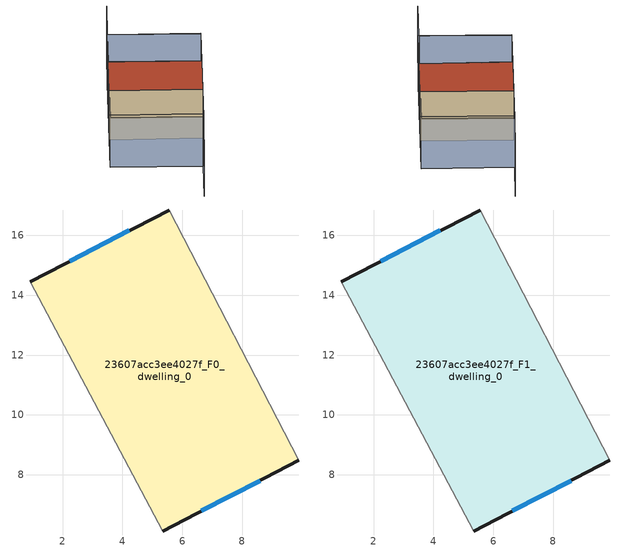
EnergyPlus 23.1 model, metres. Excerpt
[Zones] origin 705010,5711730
23607acc3ee4027f_F0_dwelling_0
 floor ground (EU_floor_Construction): 5.56,16.84 9.9,8.48 5.34,6.12 0.91,14.45 z0
 wall outside (EU_wall_Construction): 5.56,16.84 0.91,14.45 / 5.34,6.12 9.9,8.48 z0:3
 wall adiabatic (EU_wall_Construction): 9.9,8.48 5.56,16.84 / 0.91,14.45 5.34,6.12 z0:3
 window (EU_Window_Construction): 4.23,16.16 2.24,15.13 / 6.64,6.79 8.6,7.81 z0.85:2.15
23607acc3ee4027f_F1_dwelling_0
 floor to 23607acc3ee4027f_F0_dwelling_0 (EU_floor_Construction): 5.56,16.84 9.9,8.48 5.34,6.12 0.91,14.45 z3
 wall outside (EU_wall_Construction): 5.56,16.84 0.91,14.45 / 5.34,6.12 9.9,8.48 z3:6
 wall adiabatic (EU_wall_Construction): 9.9,8.48 5.56,16.84 / 0.91,14.45 5.34,6.12 z3:6
 window (EU_Window_Construction): 4.23,16.16 2.24,15.13 / 6.64,6.79 8.6,7.81 z3.85:5.15
 roof outside (EU_roof_Construction): 9.9,8.48 5.56,16.84 0.91,14.45 5.34,6.12 z6
shading: -3.39,12.22 0.93,3.85 / 0.93,3.85 -3.88,1.37 / 14.22,10.7 9.89,19.09 / 9.89,19.09 14.5,21.47 / 0.94,3.82 -3.45,12.19 / -3.45,12.19 0.95,14.5 / 0.95,14.5 5.34,6.12 / 5.34,6.12 0.94,3.82 / 9.9,8.46 5.56,16.84 / 5.56,16.84 9.93,19.11 / 9.93,19.11 14.28,10.73 / 14.28,10.73 9.9,8.46 z0:6
[Building]
EU S2 Campaign: North Axis=0; Terrain=City; Solar Distribution=FullExterior
[Site:Location]
London: Latitude=51.5; Longitude=-0.5; Time Zone=0; Elevation=25
[SizingPeriod:WeatherFileDays]
AnnualSizingPeriod: Begin Month=1; Begin Day of Month=1; End Month=12; End Day of Month=31; Day of Week for Start Day=Monday; Use Weather File Daylight Saving Period=No; Use Weather File Rain and Snow Indicators=No
[MATERIAL]
EU_InternalMass_Material: Roughness=MediumRough; Thickness=0.1; Conductivity=1; Density=1800; Specific Heat=900; Thermal Absorptance=0.9; Solar Absorptance=0.7; Visible Absorptance=0.7
[MATERIAL:NOMASS] Roughness=MediumRough; Thermal Absorptance=0.9; Solar Absorptance=0.7; Visible Absorptance=0.7
Name | Thermal Resistance
EU_wall_NoMass | 0.71061
EU_roof_NoMass | 2.41608
EU_floor_NoMass | 1.75078
[WINDOWMATERIAL:SIMPLEGLAZINGSYSTEM]
EU_Window_SimpleGlazing: UFactor=2.64892; Solar Heat Gain Coefficient=0.76; Visible Transmittance=0.76
[CONSTRUCTION]
EU_wall_Construction: EU_wall_NoMass
EU_roof_Construction: EU_roof_NoMass
EU_floor_Construction: EU_floor_NoMass
EU_Window_Construction: EU_Window_SimpleGlazing
EU_InternalMass_Construction: EU_InternalMass_Material
[ZONE] Type=1; Multiplier=1; Ceiling Height=autocalculate; Volume=146.353; Floor Area=autocalculate; Part of Total Floor Area=Yes
23607acc3ee4027f_F0_dwelling_0; 23607acc3ee4027f_F1_dwelling_0
[INTERNALMASS] Construction=EU_InternalMass_Construction; Surface Area=48.7842
Name | Zone or ZoneList
23607acc3ee4027f_F0_dwelling_0_EU_InternalMass | 23607acc3ee4027f_F0_dwelling_0
23607acc3ee4027f_F1_dwelling_0_EU_InternalMass | 23607acc3ee4027f_F1_dwelling_0
[OTHEREQUIPMENT] Fuel Type=Electricity; Design Level Calculation Method=Watts/Area; Power per Zone Floor Area=1; Fraction Latent=0; Fraction Radiant=0; Fraction Lost=0; Carbon Dioxide Generation Rate=0; EndUse Subcategory=EU_Step8_InternalGains
Name | Zone or ZoneList or Space or SpaceList | Schedule
EU_Step8_InternalGain_23607acc3ee4027f_F0_dwelling_0_f000 | 23607acc3ee4027f_F0_dwelling_0 | EU_Step8_GainSchedule_23607acc3ee4027f_F0_dwelling_0_f000
EU_Step8_InternalGain_23607acc3ee4027f_F1_dwelling_0_f000 | 23607acc3ee4027f_F1_dwelling_0 | EU_Step8_GainSchedule_23607acc3ee4027f_F1_dwelling_0_f000
[ZONEVENTILATION:DESIGNFLOWRATE] Schedule=EU_AlwaysOn; Design Flow Rate Calculation Method=AirChanges/Hour; Air Changes per Hour=0.496673; Ventilation Type=Natural; Fan Pressure Rise=0; Fan Total Efficiency=1; Constant Term Coefficient=1; Temperature Term Coefficient=0; Velocity Term Coefficient=0; Velocity Squared Term Coefficient=0; Minimum Indoor Temperature=-100; Maximum Indoor Temperature=100; Delta Temperature=-100; Minimum Outdoor Temperature=-100; Maximum Outdoor Temperature=100; Maximum Wind Speed=40
Name | Zone or ZoneList or Space or SpaceList
EU_ConstantAir_23607acc3ee4027f_F0_dwelling_0 | 23607acc3ee4027f_F0_dwelling_0
EU_ConstantAir_23607acc3ee4027f_F1_dwelling_0 | 23607acc3ee4027f_F1_dwelling_0
[HVACTEMPLATE:THERMOSTAT] Constant Heating Setpoint=20; Constant Cooling Setpoint=50
EU_HeatOnly_23607acc3ee4027f_F0_dwelling_0; EU_HeatOnly_23607acc3ee4027f_F1_dwelling_0
[HVACTEMPLATE:ZONE:IDEALLOADSAIRSYSTEM] System Availability Schedule=EU_AlwaysOn; Maximum Heating Supply Air Temperature=50; Minimum Cooling Supply Air Temperature=13; Maximum Heating Supply Air Humidity Ratio=0.0156; Minimum Cooling Supply Air Humidity Ratio=0.0077; Heating Limit=NoLimit; Cooling Limit=NoLimit; Heating Availability Schedule=EU_AlwaysOn; Cooling Availability Schedule=EU_CoolingOff; Dehumidification Control Type=ConstantSensibleHeatRatio; Cooling Sensible Heat Ratio=0.7; Dehumidification Setpoint=60; Humidification Control Type=None; Humidification Setpoint=30; Outdoor Air Method=None; Outdoor Air Flow Rate per Person=0.00944; Outdoor Air Flow Rate per Zone Floor Area=0; Outdoor Air Flow Rate per Zone=0; Demand Controlled Ventilation Type=None; Outdoor Air Economizer Type=NoEconomizer; Heat Recovery Type=None; Sensible Heat Recovery Effectiveness=0.7; Latent Heat Recovery Effectiveness=0.65
Name | Template Thermostat
23607acc3ee4027f_F0_dwelling_0 | EU_HeatOnly_23607acc3ee4027f_F0_dwelling_0
23607acc3ee4027f_F1_dwelling_0 | EU_HeatOnly_23607acc3ee4027f_F1_dwelling_0
[SIZING:ZONE] Zone Cooling Design Supply Air Temperature Input Method=SupplyAirTemperature; Zone Cooling Design Supply Air Temperature=13; Zone Heating Design Supply Air Temperature Input Method=SupplyAirTemperature; Zone Heating Design Supply Air Temperature=50; Zone Cooling Design Supply Air Humidity Ratio=0.008; Zone Heating Design Supply Air Humidity Ratio=0.008; Cooling Design Air Flow Method=DesignDay; Cooling Design Air Flow Rate=0; Cooling Minimum Air Flow per Zone Floor Area=0.000762; Cooling Minimum Air Flow=0; Cooling Minimum Air Flow Fraction=0.2; Heating Design Air Flow Method=DesignDay; Heating Design Air Flow Rate=0; Heating Maximum Air Flow per Zone Floor Area=0.002032; Heating Maximum Air Flow=0.141576; Heating Maximum Air Flow Fraction=0.3; Account for Dedicated Outdoor Air System=No; Dedicated Outdoor Air System Control Strategy=NeutralSupplyAir; Dedicated Outdoor Air Low Setpoint Temperature for Design=autosize; Dedicated Outdoor Air High Setpoint Temperature for Design=autosize; Zone Load Sizing Method=Sensible Load Only No Latent Load; Zone Latent Cooling Design Supply Air Humidity Ratio Input Method=HumidityRatioDifference; Zone Cooling Design Supply Air Humidity Ratio Difference=0.005; Zone Latent Heating Design Supply Air Humidity Ratio Input Method=HumidityRatioDifference; Zone Humidification Design Supply Air Humidity Ratio Difference=0.005
23607acc3ee4027f_F0_dwelling_0; 23607acc3ee4027f_F1_dwelling_0
[SCHEDULE:CONSTANT]
Name | Hourly Value
EU_AlwaysOn | 1
EU_CoolingOff | 0
[SCHEDULE:FILE] Column Number=1; Rows to Skip at Top=0; Number of Hours of Data=8760; Column Separator=Comma; Interpolate to Timestep=No; Minutes per Item=60; Adjust Schedule for Daylight Savings=Yes
Name | File
EU_Step8_GainSchedule_23607acc3ee4027f_F0_dwelling_0_f000 | ../../schedules/23607acc3ee4027f/23607acc3ee4027f_F0_dwelling_0_f000_gain.csv
EU_Step8_GainSchedule_23607acc3ee4027f_F1_dwelling_0_f000 | ../../schedules/23607acc3ee4027f/23607acc3ee4027f_F1_dwelling_0_f000_gain.csv
